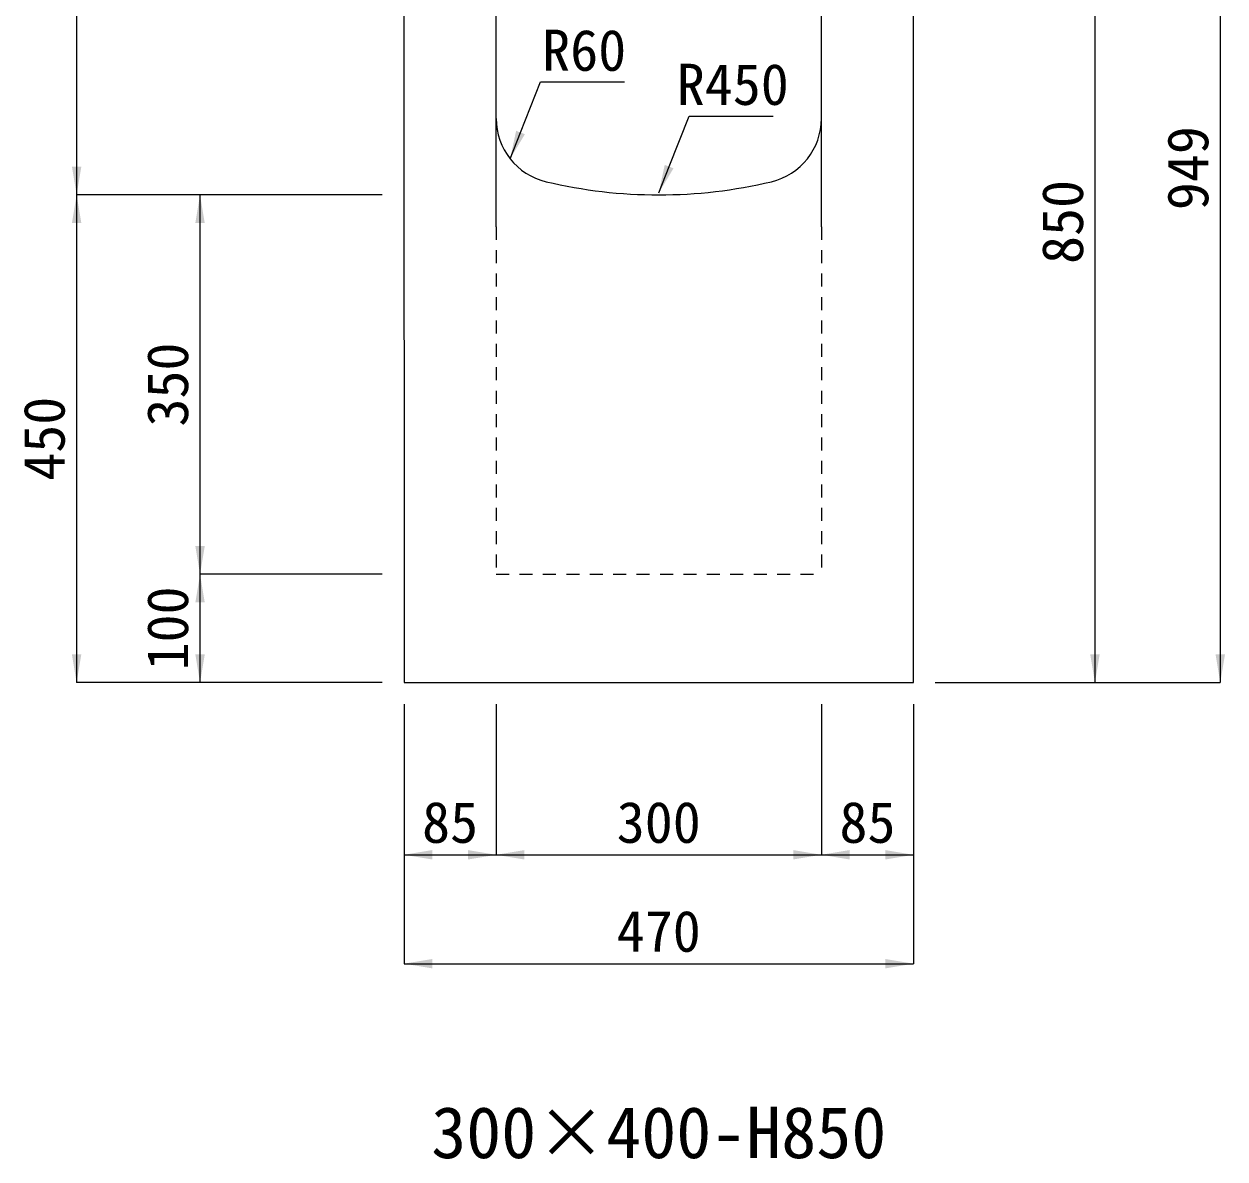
# Model space of a CAD drawing. Units: millimetres at full size, sheet at 1:40. Extents: x 69750 to 116230, y -28801 to 513.
# Drawn here: x 85497 to 86605, y -21432 to -20385 of the extents above; entities that cross this region are included whole.
import ezdxf
from ezdxf.enums import TextEntityAlignment as Align

# ---------------------------------------------------------------- set-up
doc = ezdxf.new("R2010")
doc.units = ezdxf.units.MM
doc.header["$LTSCALE"] = 40
doc.linetypes.add('USER1', pattern=[0.54, 0.3, -0.24])
for name, color, linetype, lineweight in [('寸法線', 7, 'Continuous', 9), ('引出線', 4, 'Continuous', 9), ('本体', 7, 'Continuous', 20)]:
    doc.layers.add(name, color=color, linetype=linetype, lineweight=lineweight)
doc.layers.add('文字', color=7, linetype='Continuous')
doc.styles.add('ＭＳ ゴシック', font='')
doc.styles.get('ＭＳ ゴシック').set_extended_font_data('MS Gothic')

# ---------------------------------------------------------------- blocks, each defined once
blk = doc.blocks.new('filled_arrow')
at = {"color": 0, "linetype": 'Continuous', "lineweight": -2}
blk.add_solid([(7.5, 1.25), (0, 0), (7.5, -1.25)], dxfattribs=at)

msp = doc.modelspace()

# ---------------------------------------------------------------- linework, layer by layer
at = {"layer": '寸法線'}
for p, q in [((86600.28, -20043.19), (86600.28, -20992.49)), ((85545.35, -20142.49), (85545.35, -20542.49)), ((86484.69, -20142.49), (86484.69, -20992.49)), ((85827.32, -20542.49), (85545.35, -20542.49)), ((85545.35, -20542.49), (85545.35, -20992.49)), ((85827.32, -20542.49), (85545.35, -20542.49)), ((85659.2, -20892.49), (85659.2, -20542.49)), ((85827.32, -20542.49), (85659.2, -20542.49)), ((85827.33, -20892.49), (85659.2, -20892.49)), ((85659.2, -20992.49), (85659.2, -20892.49)), ((85827.33, -20892.49), (85659.2, -20892.49)), ((85827.33, -20992.49), (85545.35, -20992.49)), ((85827.33, -20992.49), (85659.2, -20992.49)), ((86337.33, -20992.49), (86600.28, -20992.49)), ((86407.15, -20992.49), (86484.69, -20992.49)), ((85847.33, -21012.49), (85847.33, -21151.29)), ((85847.33, -21012.49), (85847.33, -21251.76)), ((85932.33, -21012.49), (85932.33, -21151.29)), ((85932.33, -21012.49), (85932.33, -21151.29)), ((86232.33, -21012.49), (86232.33, -21151.29)), ((86232.33, -21012.49), (86232.33, -21151.29)), ((86317.33, -21012.49), (86317.33, -21151.29)), ((86317.33, -21012.49), (86317.33, -21251.76)), ((85847.33, -21151.29), (85932.33, -21151.29)), ((85932.33, -21151.29), (86232.33, -21151.29)), ((86232.33, -21151.29), (86317.33, -21151.29)), ((85847.33, -21251.76), (86317.33, -21251.76))]:
    msp.add_line(p, q, dxfattribs=at)
at = {"layer": '引出線'}
for points in [[(85945.26, -20509.18), (85954.81, -20485), (85973.25, -20438.3), (86050.8, -20438.3)], [(86082.33, -20540.65), (86091.87, -20516.47), (86110.31, -20469.77), (86187.86, -20469.77)]]:
    msp.add_lwpolyline(points, dxfattribs=at)
at = {"layer": '本体'}
for p, q in [((85847.32, -20142.49), (85847.33, -20992.49)), ((85932.33, -20571.97), (85932.33, -20142.49)), ((86232.32, -20571.97), (86232.32, -20142.49)), ((86317.33, -20992.49), (86317.33, -20142.49)), ((85847.33, -20992.49), (86317.33, -20992.49))]:
    msp.add_line(p, q, dxfattribs=at)
at = {"layer": '本体', "linetype": 'USER1', "lineweight": 9}
for p, q in [((85932.33, -20571.97), (85932.33, -20892.49)), ((86232.32, -20571.97), (86232.33, -20892.49)), ((85932.33, -20892.49), (86232.33, -20892.49))]:
    msp.add_line(p, q, dxfattribs=at)
at = {"layer": '本体'}
for centre, radius, start, end in [((85992.33, -20471.97), 60, 180, 256.65776), ((86172.32, -20471.97), 60, 283.34229, 0), ((86082.33, -20092.49), 450, 256.65776, 283.34229)]:
    msp.add_arc(centre, radius, start, end, dxfattribs=at)

# ---------------------------------------------------------------- block references
at = {"layer": '寸法線', "xscale": 3.47, "yscale": 3.47}
for p, rotation in [((85545.35, -20542.49), 90), ((85545.35, -20542.49), 270), ((85659.2, -20542.49), 270), ((85659.2, -20892.49), 90), ((85659.2, -20892.49), 270), ((85545.35, -20992.49), 90), ((85659.2, -20992.49), 90), ((86484.69, -20992.49), 90), ((86600.28, -20992.49), 90), ((85932.33, -21151.29), 180), ((86232.33, -21151.29), 180), ((86317.33, -21151.29), 180), ((86317.33, -21251.76), 180)]:
    msp.add_blockref('filled_arrow', p, dxfattribs=dict(at, rotation=rotation))
for p in [(85847.33, -21151.29), (85932.33, -21151.29), (86232.33, -21151.29), (85847.33, -21251.76)]:
    msp.add_blockref('filled_arrow', p, dxfattribs=at)
at = {"layer": '引出線', "xscale": 3.47, "yscale": 3.47, "rotation": 68.5}
for p in [(85945.26, -20509.18), (86082.33, -20540.65)]:
    msp.add_blockref('filled_arrow', p, dxfattribs=at)

# ---------------------------------------------------------------- texts
at = {"layer": '寸法線', "style": 'ＭＳ ゴシック'}
for s, p in [('949', (86570.28, -20517.84)), ('850', (86454.69, -20567.49)), ('350', (85629.2, -20717.49)), ('450', (85515.35, -20767.49)), ('100', (85629.2, -20942.49))]:
    msp.add_text(s, height=37.98, rotation=90, dxfattribs=at).set_placement(p, align=Align.MIDDLE_CENTER)
for s, p in [('85', (85889.83, -21121.29)), ('300', (86082.33, -21121.29)), ('85', (86274.83, -21121.29)), ('470', (86082.33, -21221.76))]:
    msp.add_text(s, height=37.98, dxfattribs=at).set_placement(p, align=Align.MIDDLE_CENTER)
at = {"layer": '引出線', "style": 'ＭＳ ゴシック'}
for s, p in [('R60', (86013.53, -20409.06)), ('R450', (86150.6, -20440.53))]:
    msp.add_text(s, height=37.98, dxfattribs=at).set_placement(p, align=Align.MIDDLE_CENTER)
at = {"layer": '文字', "style": 'ＭＳ ゴシック'}
msp.add_text('300×400-H850', height=47.47, dxfattribs=at).set_placement((86082.33, -21407.41), align=Align.MIDDLE_CENTER)

doc.saveas('drawing.dxf')
